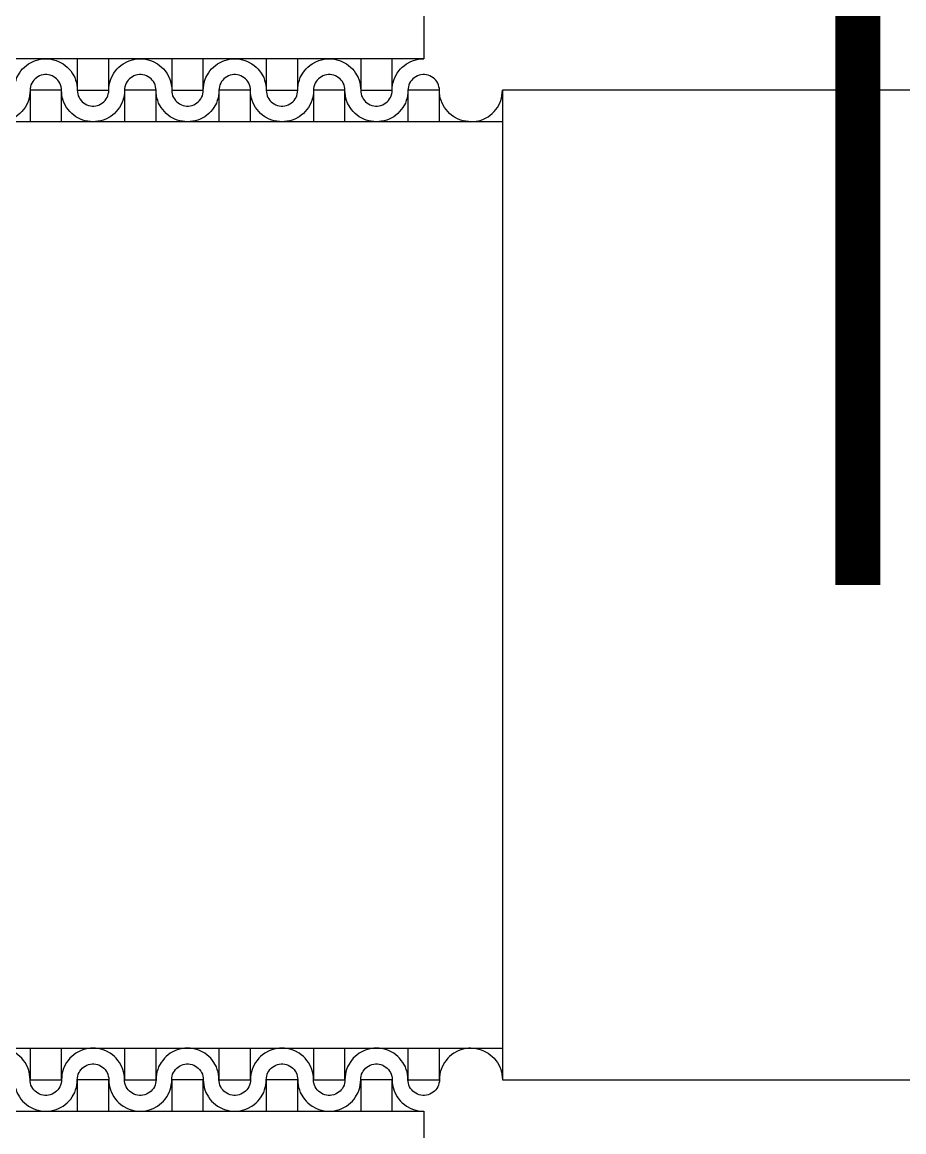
# Model space of a CAD drawing. Extents: x 190.8 to 267.1, y 124 to 174.8.
# Drawn here: x 219.597 to 221.557, y 152.565 to 155.032 of the extents above; entities that cross this region are included whole.
import ezdxf

# ---------------------------------------------------------------- set-up
doc = ezdxf.new("R2010")
doc.units = 0
doc.header["$MEASUREMENT"] = 0

msp = doc.modelspace()

# ---------------------------------------------------------------- linework, layer by layer
at = {"const_width": 0.1}
msp.add_lwpolyline([(221.4546, 153.7807), (221.4546, 157.2275), (204.6334, 157.2275), (202.4407, 154.2607), (201.0146, 154.2607)], dxfattribs=at)
for points in [[(220.4896, 152.6106), (220.4896, 150.4456), (205.4896, 150.4456), (204.0684, 151.8479), (204.0684, 155.7133), (205.4896, 157.1156), (220.4896, 157.1156), (220.4896, 154.9506), (217.7246, 154.9506), (217.7246, 152.6106)], [(220.6646, 152.6806), (222.1646, 152.6806), (222.1646, 154.8806), (220.6646, 154.8806)]]:
    msp.add_lwpolyline(points, close=True)
for points in [[(219.5796, 154.8806), (219.5799, 154.8863), (219.5806, 154.8921), (219.5816, 154.8978), (219.5834, 154.9033), (219.5854, 154.9088), (219.5909, 154.9188), (219.5944, 154.9236), (219.5981, 154.9281), (219.6021, 154.9321), (219.6066, 154.9358), (219.6114, 154.9393), (219.6214, 154.9448), (219.6269, 154.9468), (219.6324, 154.9486), (219.6381, 154.9496), (219.6439, 154.9503), (219.6496, 154.9506)], [(219.6496, 154.9506), (219.6554, 154.9503), (219.6611, 154.9496), (219.6669, 154.9486), (219.6724, 154.9468), (219.6779, 154.9448), (219.6879, 154.9393), (219.6926, 154.9358), (219.6971, 154.9321), (219.7011, 154.9281), (219.7049, 154.9236), (219.7084, 154.9188), (219.7139, 154.9088), (219.7159, 154.9033), (219.7176, 154.8978), (219.7186, 154.8921), (219.7194, 154.8863), (219.7196, 154.8806)], [(219.7196, 154.9506), (219.7196, 154.8806), (219.7896, 154.8806), (219.7896, 154.9506)], [(219.7896, 154.8806), (219.7899, 154.8863), (219.7906, 154.8921), (219.7916, 154.8978), (219.7934, 154.9033), (219.7954, 154.9088), (219.8009, 154.9188), (219.8044, 154.9236), (219.8081, 154.9281), (219.8121, 154.9321), (219.8166, 154.9358), (219.8214, 154.9393), (219.8314, 154.9448), (219.8369, 154.9468), (219.8424, 154.9486), (219.8481, 154.9496), (219.8539, 154.9503), (219.8596, 154.9506)], [(219.8596, 154.9506), (219.8654, 154.9503), (219.8711, 154.9496), (219.8769, 154.9486), (219.8824, 154.9468), (219.8879, 154.9448), (219.8979, 154.9393), (219.9026, 154.9358), (219.9071, 154.9321), (219.9111, 154.9281), (219.9149, 154.9236), (219.9184, 154.9188), (219.9239, 154.9088), (219.9259, 154.9033), (219.9276, 154.8978), (219.9286, 154.8921), (219.9294, 154.8863), (219.9296, 154.8806)], [(219.9296, 154.9506), (219.9296, 154.8806), (219.9996, 154.8806), (219.9996, 154.9506)], [(219.9996, 154.8806), (219.9999, 154.8863), (220.0006, 154.8921), (220.0016, 154.8978), (220.0034, 154.9033), (220.0054, 154.9088), (220.0109, 154.9188), (220.0144, 154.9236), (220.0181, 154.9281), (220.0221, 154.9321), (220.0266, 154.9358), (220.0314, 154.9393), (220.0414, 154.9448), (220.0469, 154.9468), (220.0524, 154.9486), (220.0581, 154.9496), (220.0639, 154.9503), (220.0696, 154.9506)], [(220.0696, 154.9506), (220.0754, 154.9503), (220.0811, 154.9496), (220.0869, 154.9486), (220.0924, 154.9468), (220.0979, 154.9448), (220.1079, 154.9393), (220.1126, 154.9358), (220.1171, 154.9321), (220.1211, 154.9281), (220.1249, 154.9236), (220.1284, 154.9188), (220.1339, 154.9088), (220.1359, 154.9033), (220.1376, 154.8978), (220.1386, 154.8921), (220.1394, 154.8863), (220.1396, 154.8806)], [(220.1396, 154.9506), (220.1396, 154.8806), (220.2096, 154.8806), (220.2096, 154.9506)], [(220.2096, 154.8806), (220.2099, 154.8863), (220.2106, 154.8921), (220.2116, 154.8978), (220.2134, 154.9033), (220.2154, 154.9088), (220.2209, 154.9188), (220.2244, 154.9236), (220.2281, 154.9281), (220.2321, 154.9321), (220.2366, 154.9358), (220.2414, 154.9393), (220.2514, 154.9448), (220.2569, 154.9468), (220.2624, 154.9486), (220.2681, 154.9496), (220.2739, 154.9503), (220.2796, 154.9506)], [(220.2796, 154.9506), (220.2854, 154.9503), (220.2911, 154.9496), (220.2969, 154.9486), (220.3024, 154.9468), (220.3079, 154.9448), (220.3179, 154.9393), (220.3226, 154.9358), (220.3271, 154.9321), (220.3311, 154.9281), (220.3349, 154.9236), (220.3384, 154.9188), (220.3439, 154.9088), (220.3459, 154.9033), (220.3476, 154.8978), (220.3486, 154.8921), (220.3494, 154.8863), (220.3496, 154.8806)], [(220.3496, 154.9506), (220.3496, 154.8806), (220.4196, 154.8806), (220.4196, 154.9506)], [(220.4196, 154.8806), (220.4199, 154.8863), (220.4206, 154.8921), (220.4216, 154.8978), (220.4234, 154.9033), (220.4254, 154.9088), (220.4309, 154.9188), (220.4344, 154.9236), (220.4381, 154.9281), (220.4421, 154.9321), (220.4466, 154.9358), (220.4514, 154.9393), (220.4614, 154.9448), (220.4669, 154.9468), (220.4724, 154.9486), (220.4781, 154.9496), (220.4839, 154.9503), (220.4896, 154.9506)], [(219.6846, 154.8806), (219.6844, 154.8846), (219.6836, 154.8886), (219.6826, 154.8926), (219.6809, 154.8963), (219.6789, 154.8998), (219.6764, 154.9031), (219.6736, 154.9061), (219.6706, 154.9086), (219.6671, 154.9108), (219.6634, 154.9128), (219.6596, 154.9141), (219.6556, 154.9151), (219.6516, 154.9156), (219.6476, 154.9156), (219.6436, 154.9151), (219.6396, 154.9141), (219.6356, 154.9128), (219.6321, 154.9108), (219.6286, 154.9086), (219.6256, 154.9061), (219.6229, 154.9031), (219.6204, 154.8998), (219.6184, 154.8963), (219.6166, 154.8926), (219.6156, 154.8886), (219.6149, 154.8846), (219.6146, 154.8806)], [(219.8946, 154.8806), (219.8944, 154.8846), (219.8936, 154.8886), (219.8926, 154.8926), (219.8909, 154.8963), (219.8889, 154.8998), (219.8864, 154.9031), (219.8836, 154.9061), (219.8806, 154.9086), (219.8771, 154.9108), (219.8734, 154.9128), (219.8696, 154.9141), (219.8656, 154.9151), (219.8616, 154.9156), (219.8576, 154.9156), (219.8536, 154.9151), (219.8496, 154.9141), (219.8456, 154.9128), (219.8421, 154.9108), (219.8386, 154.9086), (219.8356, 154.9061), (219.8329, 154.9031), (219.8304, 154.8998), (219.8284, 154.8963), (219.8266, 154.8926), (219.8256, 154.8886), (219.8249, 154.8846), (219.8246, 154.8806)], [(220.1046, 154.8806), (220.1044, 154.8846), (220.1036, 154.8886), (220.1026, 154.8926), (220.1009, 154.8963), (220.0989, 154.8998), (220.0964, 154.9031), (220.0936, 154.9061), (220.0906, 154.9086), (220.0871, 154.9108), (220.0834, 154.9128), (220.0796, 154.9141), (220.0756, 154.9151), (220.0716, 154.9156), (220.0676, 154.9156), (220.0636, 154.9151), (220.0596, 154.9141), (220.0556, 154.9128), (220.0521, 154.9108), (220.0486, 154.9086), (220.0456, 154.9061), (220.0429, 154.9031), (220.0404, 154.8998), (220.0384, 154.8963), (220.0366, 154.8926), (220.0356, 154.8886), (220.0349, 154.8846), (220.0346, 154.8806)], [(220.3146, 154.8806), (220.3144, 154.8846), (220.3136, 154.8886), (220.3126, 154.8926), (220.3109, 154.8963), (220.3089, 154.8998), (220.3064, 154.9031), (220.3036, 154.9061), (220.3006, 154.9086), (220.2971, 154.9108), (220.2934, 154.9128), (220.2896, 154.9141), (220.2856, 154.9151), (220.2816, 154.9156), (220.2776, 154.9156), (220.2736, 154.9151), (220.2696, 154.9141), (220.2656, 154.9128), (220.2621, 154.9108), (220.2586, 154.9086), (220.2556, 154.9061), (220.2529, 154.9031), (220.2504, 154.8998), (220.2484, 154.8963), (220.2466, 154.8926), (220.2456, 154.8886), (220.2449, 154.8846), (220.2446, 154.8806)], [(220.5246, 154.8806), (220.5244, 154.8846), (220.5236, 154.8886), (220.5226, 154.8926), (220.5209, 154.8963), (220.5189, 154.8998), (220.5164, 154.9031), (220.5136, 154.9061), (220.5106, 154.9086), (220.5071, 154.9108), (220.5034, 154.9128), (220.4996, 154.9141), (220.4956, 154.9151), (220.4916, 154.9156), (220.4876, 154.9156), (220.4836, 154.9151), (220.4796, 154.9141), (220.4756, 154.9128), (220.4721, 154.9108), (220.4686, 154.9086), (220.4656, 154.9061), (220.4629, 154.9031), (220.4604, 154.8998), (220.4584, 154.8963), (220.4566, 154.8926), (220.4556, 154.8886), (220.4549, 154.8846), (220.4546, 154.8806)], [(219.6146, 154.8806), (219.6144, 154.8748), (219.6136, 154.8691), (219.6126, 154.8633), (219.6109, 154.8578), (219.6089, 154.8523), (219.6034, 154.8423), (219.5999, 154.8376), (219.5961, 154.8331), (219.5921, 154.8291), (219.5876, 154.8253), (219.5829, 154.8218), (219.5729, 154.8163), (219.5674, 154.8143), (219.5619, 154.8126), (219.5561, 154.8116), (219.5504, 154.8108), (219.5446, 154.8106)], [(219.6846, 154.8106), (219.6846, 154.8806), (219.6146, 154.8806), (219.6146, 154.8106)], [(219.7546, 154.8106), (219.7489, 154.8108), (219.7431, 154.8116), (219.7374, 154.8126), (219.7319, 154.8143), (219.7264, 154.8163), (219.7164, 154.8218), (219.7116, 154.8253), (219.7071, 154.8291), (219.7031, 154.8331), (219.6994, 154.8376), (219.6959, 154.8423), (219.6904, 154.8523), (219.6884, 154.8578), (219.6866, 154.8633), (219.6856, 154.8691), (219.6849, 154.8748), (219.6846, 154.8806)], [(219.7196, 154.8806), (219.7199, 154.8766), (219.7206, 154.8726), (219.7216, 154.8686), (219.7234, 154.8648), (219.7254, 154.8613), (219.7279, 154.8581), (219.7306, 154.8551), (219.7336, 154.8526), (219.7371, 154.8503), (219.7409, 154.8483), (219.7446, 154.8471), (219.7486, 154.8461), (219.7526, 154.8456), (219.7566, 154.8456), (219.7606, 154.8461), (219.7646, 154.8471), (219.7686, 154.8483), (219.7721, 154.8503), (219.7756, 154.8526), (219.7786, 154.8551), (219.7814, 154.8581), (219.7839, 154.8613), (219.7859, 154.8648), (219.7876, 154.8686), (219.7886, 154.8726), (219.7894, 154.8766), (219.7896, 154.8806)], [(219.8246, 154.8806), (219.8244, 154.8748), (219.8236, 154.8691), (219.8226, 154.8633), (219.8209, 154.8578), (219.8189, 154.8523), (219.8134, 154.8423), (219.8099, 154.8376), (219.8061, 154.8331), (219.8021, 154.8291), (219.7976, 154.8253), (219.7929, 154.8218), (219.7829, 154.8163), (219.7774, 154.8143), (219.7719, 154.8126), (219.7661, 154.8116), (219.7604, 154.8108), (219.7546, 154.8106)], [(219.8946, 154.8106), (219.8946, 154.8806), (219.8246, 154.8806), (219.8246, 154.8106)], [(219.9646, 154.8106), (219.9589, 154.8108), (219.9531, 154.8116), (219.9474, 154.8126), (219.9419, 154.8143), (219.9364, 154.8163), (219.9264, 154.8218), (219.9216, 154.8253), (219.9171, 154.8291), (219.9131, 154.8331), (219.9094, 154.8376), (219.9059, 154.8423), (219.9004, 154.8523), (219.8984, 154.8578), (219.8966, 154.8633), (219.8956, 154.8691), (219.8949, 154.8748), (219.8946, 154.8806)], [(219.9296, 154.8806), (219.9299, 154.8766), (219.9306, 154.8726), (219.9316, 154.8686), (219.9334, 154.8648), (219.9354, 154.8613), (219.9379, 154.8581), (219.9406, 154.8551), (219.9436, 154.8526), (219.9471, 154.8503), (219.9509, 154.8483), (219.9546, 154.8471), (219.9586, 154.8461), (219.9626, 154.8456), (219.9666, 154.8456), (219.9706, 154.8461), (219.9746, 154.8471), (219.9786, 154.8483), (219.9821, 154.8503), (219.9856, 154.8526), (219.9886, 154.8551), (219.9914, 154.8581), (219.9939, 154.8613), (219.9959, 154.8648), (219.9976, 154.8686), (219.9986, 154.8726), (219.9994, 154.8766), (219.9996, 154.8806)], [(220.0346, 154.8806), (220.0344, 154.8748), (220.0336, 154.8691), (220.0326, 154.8633), (220.0309, 154.8578), (220.0289, 154.8523), (220.0234, 154.8423), (220.0199, 154.8376), (220.0161, 154.8331), (220.0121, 154.8291), (220.0076, 154.8253), (220.0029, 154.8218), (219.9929, 154.8163), (219.9874, 154.8143), (219.9819, 154.8126), (219.9761, 154.8116), (219.9704, 154.8108), (219.9646, 154.8106)], [(220.1046, 154.8106), (220.1046, 154.8806), (220.0346, 154.8806), (220.0346, 154.8106)], [(220.1746, 154.8106), (220.1689, 154.8108), (220.1631, 154.8116), (220.1574, 154.8126), (220.1519, 154.8143), (220.1464, 154.8163), (220.1364, 154.8218), (220.1316, 154.8253), (220.1271, 154.8291), (220.1231, 154.8331), (220.1194, 154.8376), (220.1159, 154.8423), (220.1104, 154.8523), (220.1084, 154.8578), (220.1066, 154.8633), (220.1056, 154.8691), (220.1049, 154.8748), (220.1046, 154.8806)], [(220.1396, 154.8806), (220.1399, 154.8766), (220.1406, 154.8726), (220.1416, 154.8686), (220.1434, 154.8648), (220.1454, 154.8613), (220.1479, 154.8581), (220.1506, 154.8551), (220.1536, 154.8526), (220.1571, 154.8503), (220.1609, 154.8483), (220.1646, 154.8471), (220.1686, 154.8461), (220.1726, 154.8456), (220.1766, 154.8456), (220.1806, 154.8461), (220.1846, 154.8471), (220.1886, 154.8483), (220.1921, 154.8503), (220.1956, 154.8526), (220.1986, 154.8551), (220.2014, 154.8581), (220.2039, 154.8613), (220.2059, 154.8648), (220.2076, 154.8686), (220.2086, 154.8726), (220.2094, 154.8766), (220.2096, 154.8806)], [(220.2446, 154.8806), (220.2444, 154.8748), (220.2436, 154.8691), (220.2426, 154.8633), (220.2409, 154.8578), (220.2389, 154.8523), (220.2334, 154.8423), (220.2299, 154.8376), (220.2261, 154.8331), (220.2221, 154.8291), (220.2176, 154.8253), (220.2129, 154.8218), (220.2029, 154.8163), (220.1974, 154.8143), (220.1919, 154.8126), (220.1861, 154.8116), (220.1804, 154.8108), (220.1746, 154.8106)], [(220.3146, 154.8106), (220.3146, 154.8806), (220.2446, 154.8806), (220.2446, 154.8106)], [(220.3846, 154.8106), (220.3789, 154.8108), (220.3731, 154.8116), (220.3674, 154.8126), (220.3619, 154.8143), (220.3564, 154.8163), (220.3464, 154.8218), (220.3416, 154.8253), (220.3371, 154.8291), (220.3331, 154.8331), (220.3294, 154.8376), (220.3259, 154.8423), (220.3204, 154.8523), (220.3184, 154.8578), (220.3166, 154.8633), (220.3156, 154.8691), (220.3149, 154.8748), (220.3146, 154.8806)], [(220.3496, 154.8806), (220.3499, 154.8766), (220.3506, 154.8726), (220.3516, 154.8686), (220.3534, 154.8648), (220.3554, 154.8613), (220.3579, 154.8581), (220.3606, 154.8551), (220.3636, 154.8526), (220.3671, 154.8503), (220.3709, 154.8483), (220.3746, 154.8471), (220.3786, 154.8461), (220.3826, 154.8456), (220.3866, 154.8456), (220.3906, 154.8461), (220.3946, 154.8471), (220.3986, 154.8483), (220.4021, 154.8503), (220.4056, 154.8526), (220.4086, 154.8551), (220.4114, 154.8581), (220.4139, 154.8613), (220.4159, 154.8648), (220.4176, 154.8686), (220.4186, 154.8726), (220.4194, 154.8766), (220.4196, 154.8806)], [(220.4546, 154.8806), (220.4544, 154.8748), (220.4536, 154.8691), (220.4526, 154.8633), (220.4509, 154.8578), (220.4489, 154.8523), (220.4434, 154.8423), (220.4399, 154.8376), (220.4361, 154.8331), (220.4321, 154.8291), (220.4276, 154.8253), (220.4229, 154.8218), (220.4129, 154.8163), (220.4074, 154.8143), (220.4019, 154.8126), (220.3961, 154.8116), (220.3904, 154.8108), (220.3846, 154.8106)], [(220.5246, 154.8106), (220.5246, 154.8806), (220.4546, 154.8806), (220.4546, 154.8106)], [(220.5946, 154.8106), (220.5889, 154.8108), (220.5831, 154.8116), (220.5774, 154.8126), (220.5719, 154.8143), (220.5664, 154.8163), (220.5564, 154.8218), (220.5516, 154.8253), (220.5471, 154.8291), (220.5431, 154.8331), (220.5394, 154.8376), (220.5359, 154.8423), (220.5304, 154.8523), (220.5284, 154.8578), (220.5266, 154.8633), (220.5256, 154.8691), (220.5249, 154.8748), (220.5246, 154.8806)], [(220.5946, 154.8106), (220.6004, 154.8108), (220.6061, 154.8116), (220.6119, 154.8126), (220.6174, 154.8143), (220.6229, 154.8163), (220.6329, 154.8218), (220.6376, 154.8253), (220.6421, 154.8291), (220.6461, 154.8331), (220.6499, 154.8376), (220.6534, 154.8423), (220.6589, 154.8523), (220.6609, 154.8578), (220.6626, 154.8633), (220.6636, 154.8691), (220.6644, 154.8748), (220.6646, 154.8806)], [(220.6646, 154.8106), (217.8646, 154.8106), (217.8646, 152.7506), (220.6646, 152.7506)], [(219.6146, 152.6806), (219.6144, 152.6863), (219.6136, 152.6921), (219.6126, 152.6978), (219.6109, 152.7033), (219.6089, 152.7088), (219.6034, 152.7188), (219.5999, 152.7236), (219.5961, 152.7281), (219.5921, 152.7321), (219.5876, 152.7358), (219.5829, 152.7393), (219.5729, 152.7448), (219.5674, 152.7468), (219.5619, 152.7486), (219.5561, 152.7496), (219.5504, 152.7503), (219.5446, 152.7506)], [(219.6146, 152.7506), (219.6146, 152.6806), (219.6846, 152.6806), (219.6846, 152.7506)], [(219.7546, 152.7506), (219.7489, 152.7503), (219.7431, 152.7496), (219.7374, 152.7486), (219.7319, 152.7468), (219.7264, 152.7448), (219.7164, 152.7393), (219.7116, 152.7358), (219.7071, 152.7321), (219.7031, 152.7281), (219.6994, 152.7236), (219.6959, 152.7188), (219.6904, 152.7088), (219.6884, 152.7033), (219.6866, 152.6978), (219.6856, 152.6921), (219.6849, 152.6863), (219.6846, 152.6806)], [(219.8246, 152.6806), (219.8244, 152.6863), (219.8236, 152.6921), (219.8226, 152.6978), (219.8209, 152.7033), (219.8189, 152.7088), (219.8134, 152.7188), (219.8099, 152.7236), (219.8061, 152.7281), (219.8021, 152.7321), (219.7976, 152.7358), (219.7929, 152.7393), (219.7829, 152.7448), (219.7774, 152.7468), (219.7719, 152.7486), (219.7661, 152.7496), (219.7604, 152.7503), (219.7546, 152.7506)], [(219.8246, 152.7506), (219.8246, 152.6806), (219.8946, 152.6806), (219.8946, 152.7506)], [(219.9646, 152.7506), (219.9589, 152.7503), (219.9531, 152.7496), (219.9474, 152.7486), (219.9419, 152.7468), (219.9364, 152.7448), (219.9264, 152.7393), (219.9216, 152.7358), (219.9171, 152.7321), (219.9131, 152.7281), (219.9094, 152.7236), (219.9059, 152.7188), (219.9004, 152.7088), (219.8984, 152.7033), (219.8966, 152.6978), (219.8956, 152.6921), (219.8949, 152.6863), (219.8946, 152.6806)], [(220.0346, 152.6806), (220.0344, 152.6863), (220.0336, 152.6921), (220.0326, 152.6978), (220.0309, 152.7033), (220.0289, 152.7088), (220.0234, 152.7188), (220.0199, 152.7236), (220.0161, 152.7281), (220.0121, 152.7321), (220.0076, 152.7358), (220.0029, 152.7393), (219.9929, 152.7448), (219.9874, 152.7468), (219.9819, 152.7486), (219.9761, 152.7496), (219.9704, 152.7503), (219.9646, 152.7506)], [(220.0346, 152.7506), (220.0346, 152.6806), (220.1046, 152.6806), (220.1046, 152.7506)], [(220.1746, 152.7506), (220.1689, 152.7503), (220.1631, 152.7496), (220.1574, 152.7486), (220.1519, 152.7468), (220.1464, 152.7448), (220.1364, 152.7393), (220.1316, 152.7358), (220.1271, 152.7321), (220.1231, 152.7281), (220.1194, 152.7236), (220.1159, 152.7188), (220.1104, 152.7088), (220.1084, 152.7033), (220.1066, 152.6978), (220.1056, 152.6921), (220.1049, 152.6863), (220.1046, 152.6806)], [(220.2446, 152.6806), (220.2444, 152.6863), (220.2436, 152.6921), (220.2426, 152.6978), (220.2409, 152.7033), (220.2389, 152.7088), (220.2334, 152.7188), (220.2299, 152.7236), (220.2261, 152.7281), (220.2221, 152.7321), (220.2176, 152.7358), (220.2129, 152.7393), (220.2029, 152.7448), (220.1974, 152.7468), (220.1919, 152.7486), (220.1861, 152.7496), (220.1804, 152.7503), (220.1746, 152.7506)], [(220.2446, 152.7506), (220.2446, 152.6806), (220.3146, 152.6806), (220.3146, 152.7506)], [(220.3846, 152.7506), (220.3789, 152.7503), (220.3731, 152.7496), (220.3674, 152.7486), (220.3619, 152.7468), (220.3564, 152.7448), (220.3464, 152.7393), (220.3416, 152.7358), (220.3371, 152.7321), (220.3331, 152.7281), (220.3294, 152.7236), (220.3259, 152.7188), (220.3204, 152.7088), (220.3184, 152.7033), (220.3166, 152.6978), (220.3156, 152.6921), (220.3149, 152.6863), (220.3146, 152.6806)], [(220.4546, 152.6806), (220.4544, 152.6863), (220.4536, 152.6921), (220.4526, 152.6978), (220.4509, 152.7033), (220.4489, 152.7088), (220.4434, 152.7188), (220.4399, 152.7236), (220.4361, 152.7281), (220.4321, 152.7321), (220.4276, 152.7358), (220.4229, 152.7393), (220.4129, 152.7448), (220.4074, 152.7468), (220.4019, 152.7486), (220.3961, 152.7496), (220.3904, 152.7503), (220.3846, 152.7506)], [(220.4546, 152.7506), (220.4546, 152.6806), (220.5246, 152.6806), (220.5246, 152.7506)], [(220.5946, 152.7506), (220.5889, 152.7503), (220.5831, 152.7496), (220.5774, 152.7486), (220.5719, 152.7468), (220.5664, 152.7448), (220.5564, 152.7393), (220.5516, 152.7358), (220.5471, 152.7321), (220.5431, 152.7281), (220.5394, 152.7236), (220.5359, 152.7188), (220.5304, 152.7088), (220.5284, 152.7033), (220.5266, 152.6978), (220.5256, 152.6921), (220.5249, 152.6863), (220.5246, 152.6806)], [(220.5946, 152.7506), (220.6004, 152.7503), (220.6061, 152.7496), (220.6119, 152.7486), (220.6174, 152.7468), (220.6229, 152.7448), (220.6329, 152.7393), (220.6376, 152.7358), (220.6421, 152.7321), (220.6461, 152.7281), (220.6499, 152.7236), (220.6534, 152.7188), (220.6589, 152.7088), (220.6609, 152.7033), (220.6626, 152.6978), (220.6636, 152.6921), (220.6644, 152.6863), (220.6646, 152.6806)], [(219.7196, 152.6806), (219.7199, 152.6846), (219.7206, 152.6886), (219.7216, 152.6926), (219.7234, 152.6963), (219.7254, 152.6998), (219.7279, 152.7031), (219.7306, 152.7061), (219.7336, 152.7086), (219.7371, 152.7108), (219.7409, 152.7128), (219.7446, 152.7141), (219.7486, 152.7151), (219.7526, 152.7156), (219.7566, 152.7156), (219.7606, 152.7151), (219.7646, 152.7141), (219.7686, 152.7128), (219.7721, 152.7108), (219.7756, 152.7086), (219.7786, 152.7061), (219.7814, 152.7031), (219.7839, 152.6998), (219.7859, 152.6963), (219.7876, 152.6926), (219.7886, 152.6886), (219.7894, 152.6846), (219.7896, 152.6806)], [(219.9296, 152.6806), (219.9299, 152.6846), (219.9306, 152.6886), (219.9316, 152.6926), (219.9334, 152.6963), (219.9354, 152.6998), (219.9379, 152.7031), (219.9406, 152.7061), (219.9436, 152.7086), (219.9471, 152.7108), (219.9509, 152.7128), (219.9546, 152.7141), (219.9586, 152.7151), (219.9626, 152.7156), (219.9666, 152.7156), (219.9706, 152.7151), (219.9746, 152.7141), (219.9786, 152.7128), (219.9821, 152.7108), (219.9856, 152.7086), (219.9886, 152.7061), (219.9914, 152.7031), (219.9939, 152.6998), (219.9959, 152.6963), (219.9976, 152.6926), (219.9986, 152.6886), (219.9994, 152.6846), (219.9996, 152.6806)], [(220.1396, 152.6806), (220.1399, 152.6846), (220.1406, 152.6886), (220.1416, 152.6926), (220.1434, 152.6963), (220.1454, 152.6998), (220.1479, 152.7031), (220.1506, 152.7061), (220.1536, 152.7086), (220.1571, 152.7108), (220.1609, 152.7128), (220.1646, 152.7141), (220.1686, 152.7151), (220.1726, 152.7156), (220.1766, 152.7156), (220.1806, 152.7151), (220.1846, 152.7141), (220.1886, 152.7128), (220.1921, 152.7108), (220.1956, 152.7086), (220.1986, 152.7061), (220.2014, 152.7031), (220.2039, 152.6998), (220.2059, 152.6963), (220.2076, 152.6926), (220.2086, 152.6886), (220.2094, 152.6846), (220.2096, 152.6806)], [(220.3496, 152.6806), (220.3499, 152.6846), (220.3506, 152.6886), (220.3516, 152.6926), (220.3534, 152.6963), (220.3554, 152.6998), (220.3579, 152.7031), (220.3606, 152.7061), (220.3636, 152.7086), (220.3671, 152.7108), (220.3709, 152.7128), (220.3746, 152.7141), (220.3786, 152.7151), (220.3826, 152.7156), (220.3866, 152.7156), (220.3906, 152.7151), (220.3946, 152.7141), (220.3986, 152.7128), (220.4021, 152.7108), (220.4056, 152.7086), (220.4086, 152.7061), (220.4114, 152.7031), (220.4139, 152.6998), (220.4159, 152.6963), (220.4176, 152.6926), (220.4186, 152.6886), (220.4194, 152.6846), (220.4196, 152.6806)], [(219.5796, 152.6806), (219.5799, 152.6748), (219.5806, 152.6691), (219.5816, 152.6633), (219.5834, 152.6578), (219.5854, 152.6523), (219.5909, 152.6423), (219.5944, 152.6376), (219.5981, 152.6331), (219.6021, 152.6291), (219.6066, 152.6253), (219.6114, 152.6218), (219.6214, 152.6163), (219.6269, 152.6143), (219.6324, 152.6126), (219.6381, 152.6116), (219.6439, 152.6108), (219.6496, 152.6106)], [(219.6846, 152.6806), (219.6844, 152.6766), (219.6836, 152.6726), (219.6826, 152.6686), (219.6809, 152.6648), (219.6789, 152.6613), (219.6764, 152.6581), (219.6736, 152.6551), (219.6706, 152.6526), (219.6671, 152.6503), (219.6634, 152.6483), (219.6596, 152.6471), (219.6556, 152.6461), (219.6516, 152.6456), (219.6476, 152.6456), (219.6436, 152.6461), (219.6396, 152.6471), (219.6356, 152.6483), (219.6321, 152.6503), (219.6286, 152.6526), (219.6256, 152.6551), (219.6229, 152.6581), (219.6204, 152.6613), (219.6184, 152.6648), (219.6166, 152.6686), (219.6156, 152.6726), (219.6149, 152.6766), (219.6146, 152.6806)], [(219.6496, 152.6106), (219.6554, 152.6108), (219.6611, 152.6116), (219.6669, 152.6126), (219.6724, 152.6143), (219.6779, 152.6163), (219.6879, 152.6218), (219.6926, 152.6253), (219.6971, 152.6291), (219.7011, 152.6331), (219.7049, 152.6376), (219.7084, 152.6423), (219.7139, 152.6523), (219.7159, 152.6578), (219.7176, 152.6633), (219.7186, 152.6691), (219.7194, 152.6748), (219.7196, 152.6806)], [(219.7896, 152.6106), (219.7896, 152.6806), (219.7196, 152.6806), (219.7196, 152.6106)], [(219.7896, 152.6806), (219.7899, 152.6748), (219.7906, 152.6691), (219.7916, 152.6633), (219.7934, 152.6578), (219.7954, 152.6523), (219.8009, 152.6423), (219.8044, 152.6376), (219.8081, 152.6331), (219.8121, 152.6291), (219.8166, 152.6253), (219.8214, 152.6218), (219.8314, 152.6163), (219.8369, 152.6143), (219.8424, 152.6126), (219.8481, 152.6116), (219.8539, 152.6108), (219.8596, 152.6106)], [(219.8946, 152.6806), (219.8944, 152.6766), (219.8936, 152.6726), (219.8926, 152.6686), (219.8909, 152.6648), (219.8889, 152.6613), (219.8864, 152.6581), (219.8836, 152.6551), (219.8806, 152.6526), (219.8771, 152.6503), (219.8734, 152.6483), (219.8696, 152.6471), (219.8656, 152.6461), (219.8616, 152.6456), (219.8576, 152.6456), (219.8536, 152.6461), (219.8496, 152.6471), (219.8456, 152.6483), (219.8421, 152.6503), (219.8386, 152.6526), (219.8356, 152.6551), (219.8329, 152.6581), (219.8304, 152.6613), (219.8284, 152.6648), (219.8266, 152.6686), (219.8256, 152.6726), (219.8249, 152.6766), (219.8246, 152.6806)], [(219.8596, 152.6106), (219.8654, 152.6108), (219.8711, 152.6116), (219.8769, 152.6126), (219.8824, 152.6143), (219.8879, 152.6163), (219.8979, 152.6218), (219.9026, 152.6253), (219.9071, 152.6291), (219.9111, 152.6331), (219.9149, 152.6376), (219.9184, 152.6423), (219.9239, 152.6523), (219.9259, 152.6578), (219.9276, 152.6633), (219.9286, 152.6691), (219.9294, 152.6748), (219.9296, 152.6806)], [(219.9996, 152.6106), (219.9996, 152.6806), (219.9296, 152.6806), (219.9296, 152.6106)], [(219.9996, 152.6806), (219.9999, 152.6748), (220.0006, 152.6691), (220.0016, 152.6633), (220.0034, 152.6578), (220.0054, 152.6523), (220.0109, 152.6423), (220.0144, 152.6376), (220.0181, 152.6331), (220.0221, 152.6291), (220.0266, 152.6253), (220.0314, 152.6218), (220.0414, 152.6163), (220.0469, 152.6143), (220.0524, 152.6126), (220.0581, 152.6116), (220.0639, 152.6108), (220.0696, 152.6106)], [(220.1046, 152.6806), (220.1044, 152.6766), (220.1036, 152.6726), (220.1026, 152.6686), (220.1009, 152.6648), (220.0989, 152.6613), (220.0964, 152.6581), (220.0936, 152.6551), (220.0906, 152.6526), (220.0871, 152.6503), (220.0834, 152.6483), (220.0796, 152.6471), (220.0756, 152.6461), (220.0716, 152.6456), (220.0676, 152.6456), (220.0636, 152.6461), (220.0596, 152.6471), (220.0556, 152.6483), (220.0521, 152.6503), (220.0486, 152.6526), (220.0456, 152.6551), (220.0429, 152.6581), (220.0404, 152.6613), (220.0384, 152.6648), (220.0366, 152.6686), (220.0356, 152.6726), (220.0349, 152.6766), (220.0346, 152.6806)], [(220.0696, 152.6106), (220.0754, 152.6108), (220.0811, 152.6116), (220.0869, 152.6126), (220.0924, 152.6143), (220.0979, 152.6163), (220.1079, 152.6218), (220.1126, 152.6253), (220.1171, 152.6291), (220.1211, 152.6331), (220.1249, 152.6376), (220.1284, 152.6423), (220.1339, 152.6523), (220.1359, 152.6578), (220.1376, 152.6633), (220.1386, 152.6691), (220.1394, 152.6748), (220.1396, 152.6806)], [(220.2096, 152.6106), (220.2096, 152.6806), (220.1396, 152.6806), (220.1396, 152.6106)], [(220.2096, 152.6806), (220.2099, 152.6748), (220.2106, 152.6691), (220.2116, 152.6633), (220.2134, 152.6578), (220.2154, 152.6523), (220.2209, 152.6423), (220.2244, 152.6376), (220.2281, 152.6331), (220.2321, 152.6291), (220.2366, 152.6253), (220.2414, 152.6218), (220.2514, 152.6163), (220.2569, 152.6143), (220.2624, 152.6126), (220.2681, 152.6116), (220.2739, 152.6108), (220.2796, 152.6106)], [(220.3146, 152.6806), (220.3144, 152.6766), (220.3136, 152.6726), (220.3126, 152.6686), (220.3109, 152.6648), (220.3089, 152.6613), (220.3064, 152.6581), (220.3036, 152.6551), (220.3006, 152.6526), (220.2971, 152.6503), (220.2934, 152.6483), (220.2896, 152.6471), (220.2856, 152.6461), (220.2816, 152.6456), (220.2776, 152.6456), (220.2736, 152.6461), (220.2696, 152.6471), (220.2656, 152.6483), (220.2621, 152.6503), (220.2586, 152.6526), (220.2556, 152.6551), (220.2529, 152.6581), (220.2504, 152.6613), (220.2484, 152.6648), (220.2466, 152.6686), (220.2456, 152.6726), (220.2449, 152.6766), (220.2446, 152.6806)], [(220.2796, 152.6106), (220.2854, 152.6108), (220.2911, 152.6116), (220.2969, 152.6126), (220.3024, 152.6143), (220.3079, 152.6163), (220.3179, 152.6218), (220.3226, 152.6253), (220.3271, 152.6291), (220.3311, 152.6331), (220.3349, 152.6376), (220.3384, 152.6423), (220.3439, 152.6523), (220.3459, 152.6578), (220.3476, 152.6633), (220.3486, 152.6691), (220.3494, 152.6748), (220.3496, 152.6806)], [(220.4196, 152.6106), (220.4196, 152.6806), (220.3496, 152.6806), (220.3496, 152.6106)], [(220.4196, 152.6806), (220.4199, 152.6748), (220.4206, 152.6691), (220.4216, 152.6633), (220.4234, 152.6578), (220.4254, 152.6523), (220.4309, 152.6423), (220.4344, 152.6376), (220.4381, 152.6331), (220.4421, 152.6291), (220.4466, 152.6253), (220.4514, 152.6218), (220.4614, 152.6163), (220.4669, 152.6143), (220.4724, 152.6126), (220.4781, 152.6116), (220.4839, 152.6108), (220.4896, 152.6106)], [(220.5246, 152.6806), (220.5244, 152.6766), (220.5236, 152.6726), (220.5226, 152.6686), (220.5209, 152.6648), (220.5189, 152.6613), (220.5164, 152.6581), (220.5136, 152.6551), (220.5106, 152.6526), (220.5071, 152.6503), (220.5034, 152.6483), (220.4996, 152.6471), (220.4956, 152.6461), (220.4916, 152.6456), (220.4876, 152.6456), (220.4836, 152.6461), (220.4796, 152.6471), (220.4756, 152.6483), (220.4721, 152.6503), (220.4686, 152.6526), (220.4656, 152.6551), (220.4629, 152.6581), (220.4604, 152.6613), (220.4584, 152.6648), (220.4566, 152.6686), (220.4556, 152.6726), (220.4549, 152.6766), (220.4546, 152.6806)]]:
    msp.add_lwpolyline(points)

doc.saveas('drawing.dxf')
